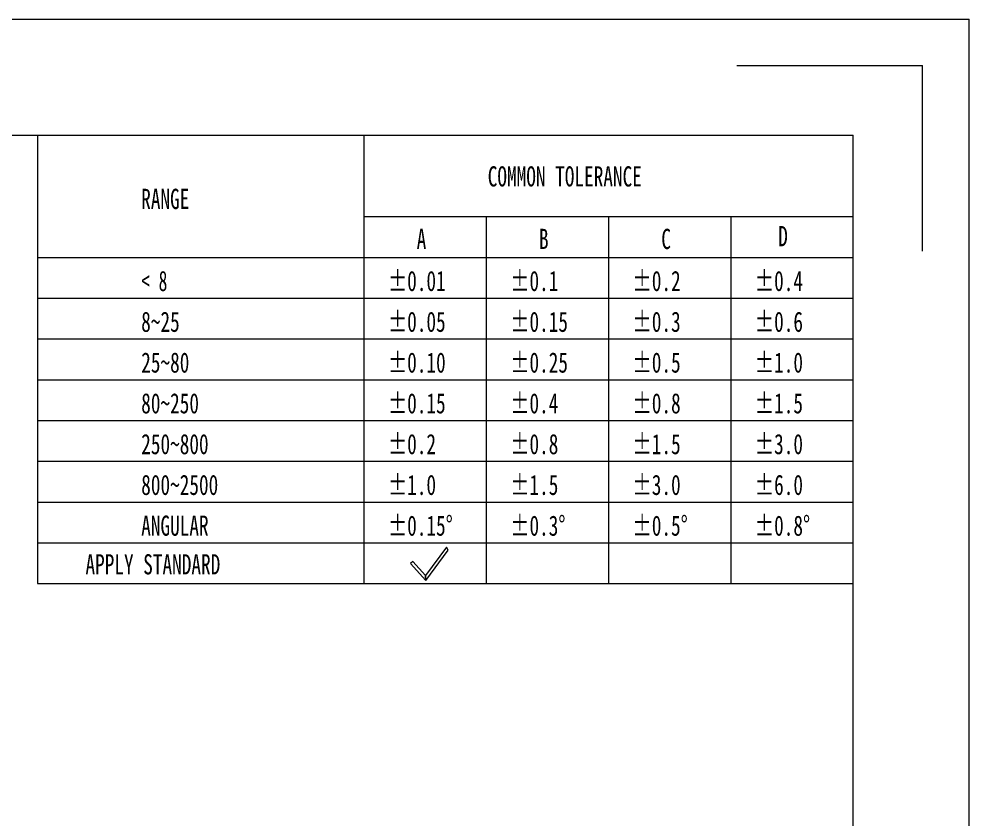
# Model space of a CAD drawing. Header units: millimetres. Extents: x 2884 to 3947, y -242 to 509.
# Drawn here: x 3653.7 to 3946.8, y 262.2 to 509.3 of the extents above; entities that cross this region are included whole.
import ezdxf

# ---------------------------------------------------------------- set-up
doc = ezdxf.new("R2010")
doc.units = ezdxf.units.MM
doc.header["$LTSCALE"] = 16.334999
doc.layers.get('0').update_dxf_attribs({"lineweight": 18})
doc.styles.add('SLDTEXTSTYLE4', font='', dxfattribs={"width": 0.7})
doc.styles.add('SLDTEXTSTYLE5', font='', dxfattribs={"width": 0.633333})
doc.styles.get('SLDTEXTSTYLE4').set_extended_font_data('宋体')
doc.styles.get('SLDTEXTSTYLE5').set_extended_font_data('宋体')

msp = doc.modelspace()

# ---------------------------------------------------------------- linework, layer by layer
at = {"color": 7, "linetype": 'Continuous'}
for p, q in [((2883.8, 509.29), (3946.81, 509.29)), ((3946.81, -242.33), (3946.81, 509.29)), ((3875.22, 494.98), (3932.49, 494.98)), ((3932.49, 437.71), (3932.49, 494.98)), ((2919.59, 473.5), (3911.02, 473.5)), ((3911.02, -206.54), (3911.02, 473.5))]:
    msp.add_line(p, q, dxfattribs=at)
for p, q in [((3659.43, 473.5), (3659.43, 335.13)), ((3760.06, 473.5), (3760.06, 335.13)), ((3760.06, 448.34), (3911.02, 448.34)), ((3797.8, 448.34), (3797.8, 335.13)), ((3835.54, 448.34), (3835.54, 335.13)), ((3873.28, 448.34), (3873.28, 335.13)), ((3659.43, 435.76), (3911.02, 435.76)), ((3659.43, 423.18), (3911.02, 423.18)), ((3659.43, 410.6), (3911.02, 410.6)), ((3659.43, 398.02), (3911.02, 398.02)), ((3659.43, 385.44), (3911.02, 385.44)), ((3659.43, 372.86), (3911.02, 372.86)), ((3659.43, 360.28), (3911.02, 360.28)), ((3659.43, 347.71), (3911.02, 347.71)), ((3785.62, 346.41), (3779.15, 337.62)), ((3786.13, 345.4), (3785.62, 346.41)), ((3779.22, 336.03), (3786.13, 345.4)), ((3775.26, 341.94), (3774.51, 341.27)), ((3774.51, 341.27), (3779.22, 336.03)), ((3779.15, 337.62), (3775.26, 341.94)), ((3779.22, 336.03), (3779.15, 337.62)), ((3779.15, 337.62), (3779.22, 336.03)), ((3659.43, 335.13), (3911.02, 335.13))]:
    msp.add_line(p, q)

# ---------------------------------------------------------------- texts
at = {"attachment_point": 1}
for s, insert, char_height, width, style in [('COMMON TOLERANCE', (3798.34, 463.86), 6.2389, 205.3938, 'SLDTEXTSTYLE4'), ('RANGE', (3691.42, 456.92), 6.239, 61.2762, 'SLDTEXTSTYLE4'), ('A', (3776.4, 444.57), 6.24, 9.0139, 'SLDTEXTSTYLE4'), ('B', (3814.14, 444.57), 6.24, 8.8698, 'SLDTEXTSTYLE4'), ('C', (3851.88, 444.57), 6.24, 8.9746, 'SLDTEXTSTYLE4'), ('D', (3887.95, 445.42), 6.24, 8.8698, 'SLDTEXTSTYLE4'), ('< 8', (3691.42, 431.6), 6.239, 29.9428, 'SLDTEXTSTYLE5'), ('%%P0.01', (3767.53, 431.6), 6.239, 43.6807, 'SLDTEXTSTYLE4'), ('%%P0.1', (3805.26, 431.6), 6.239, 32.754, 'SLDTEXTSTYLE4'), ('%%P0.2', (3843, 431.6), 6.239, 37.2609, 'SLDTEXTSTYLE4'), ('%%P0.4', (3880.74, 431.6), 6.239, 37.1168, 'SLDTEXTSTYLE4'), ('%%P0.05', (3767.53, 419.02), 6.239, 48.1877, 'SLDTEXTSTYLE4'), ('%%P0.15', (3805.26, 419.02), 6.239, 45.9997, 'SLDTEXTSTYLE4'), ('%%P0.3', (3843, 419.02), 6.239, 37.2609, 'SLDTEXTSTYLE4'), ('%%P0.6', (3880.74, 419.02), 6.239, 37.2609, 'SLDTEXTSTYLE4'), ('8~25', (3691.42, 419.02), 6.239, 48.3187, 'SLDTEXTSTYLE4'), ('25~80', (3691.42, 406.44), 6.239, 59.2454, 'SLDTEXTSTYLE4'), ('%%P0.10', (3767.53, 406.44), 6.239, 43.8248, 'SLDTEXTSTYLE4'), ('%%P0.25', (3805.26, 406.44), 6.239, 50.3625, 'SLDTEXTSTYLE4'), ('%%P0.5', (3843, 406.44), 6.239, 37.2609, 'SLDTEXTSTYLE4'), ('%%P1.0', (3880.74, 406.44), 6.239, 32.8981, 'SLDTEXTSTYLE4'), ('80~250', (3691.42, 393.86), 6.239, 70.1722, 'SLDTEXTSTYLE4'), ('%%P0.15', (3767.53, 393.86), 6.239, 45.9997, 'SLDTEXTSTYLE4'), ('%%P0.4', (3805.26, 393.86), 6.239, 37.1168, 'SLDTEXTSTYLE4'), ('%%P0.8', (3843, 393.86), 6.239, 37.2609, 'SLDTEXTSTYLE4'), ('%%P1.5', (3880.74, 393.86), 6.239, 35.073, 'SLDTEXTSTYLE4'), ('250~800', (3691.42, 381.28), 6.239, 81.0989, 'SLDTEXTSTYLE4'), ('%%P0.2', (3767.53, 381.28), 6.239, 37.2609, 'SLDTEXTSTYLE4'), ('%%P0.8', (3805.26, 381.28), 6.239, 37.2609, 'SLDTEXTSTYLE4'), ('%%P1.5', (3843, 381.28), 6.239, 35.073, 'SLDTEXTSTYLE4'), ('%%P3.0', (3880.74, 381.28), 6.239, 37.2609, 'SLDTEXTSTYLE4'), ('800~2500', (3691.42, 368.7), 6.239, 92.0256, 'SLDTEXTSTYLE4'), ('%%P1.0', (3767.53, 368.7), 6.239, 32.8981, 'SLDTEXTSTYLE4'), ('%%P1.5', (3805.26, 368.7), 6.239, 35.073, 'SLDTEXTSTYLE4'), ('%%P3.0', (3843, 368.7), 6.239, 37.2609, 'SLDTEXTSTYLE4'), ('%%P6.0', (3880.74, 368.7), 6.239, 37.2609, 'SLDTEXTSTYLE4'), ('ANGULAR', (3691.42, 356.12), 6.239, 87.6235, 'SLDTEXTSTYLE4'), ('%%P0.15%%D', (3767.53, 356.12), 6.239, 54.7909, 'SLDTEXTSTYLE4'), ('%%P0.3%%D', (3805.26, 356.12), 6.239, 46.0521, 'SLDTEXTSTYLE4'), ('%%P0.5%%D', (3843, 356.12), 6.239, 46.0521, 'SLDTEXTSTYLE4'), ('%%P0.8%%D', (3880.74, 356.12), 6.239, 46.0521, 'SLDTEXTSTYLE4'), ('APPLY STANDARD', (3674.22, 344.19), 6.2389, 179.3347, 'SLDTEXTSTYLE4')]:
    msp.add_mtext(s, dxfattribs=dict(at, insert=insert, char_height=char_height, width=width, style=style))

doc.saveas('drawing.dxf')
